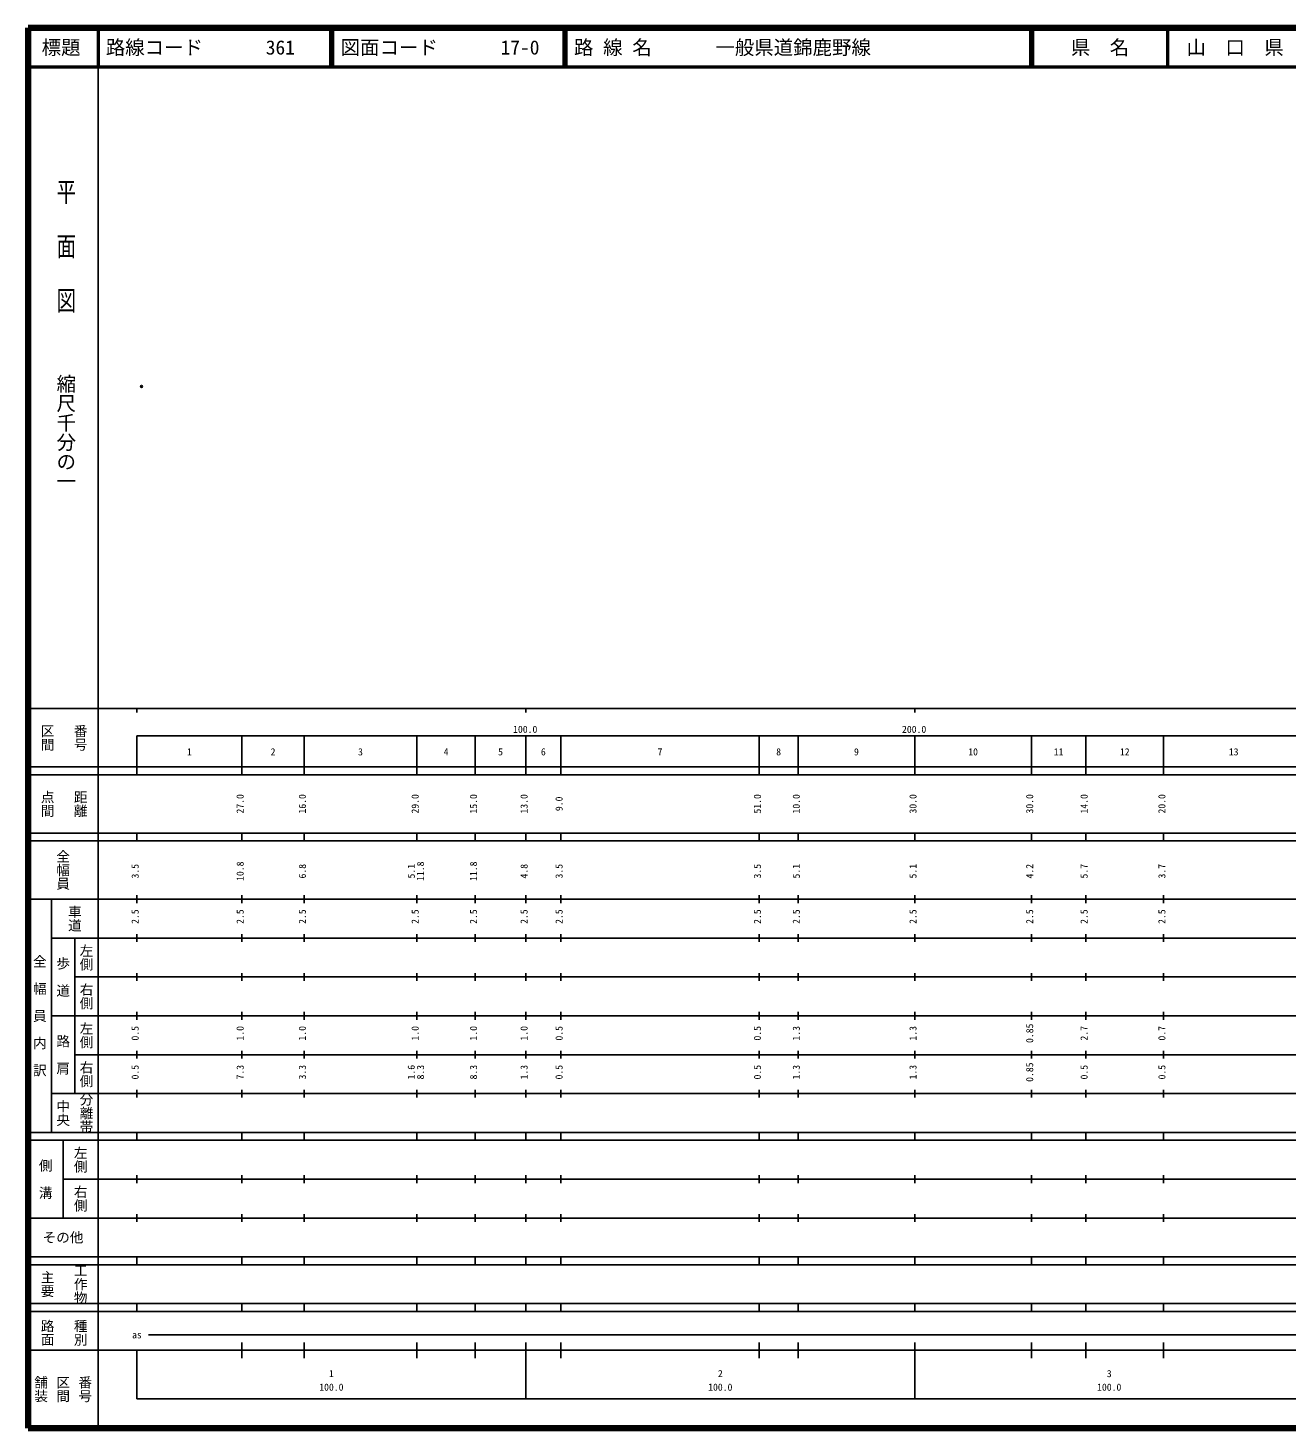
# Model space of a CAD drawing. Units: millimetres on the paper. Extents: x 40 to 680, y 20 to 380.
# Drawn here: x 40 to 363.7, y 20 to 380 of the extents above; entities that cross this region are included whole.
import ezdxf
from ezdxf.enums import TextEntityAlignment as Align

# ---------------------------------------------------------------- set-up
doc = ezdxf.new("R2010")
doc.units = ezdxf.units.MM
doc.header["$PDMODE"] = 32
doc.header["$PDSIZE"] = 0.5
doc.layers.add('M-OTRS', color=6, linetype='Continuous')
doc.layers.add('M-TTL-TXT', color=7, linetype='Continuous')
for name, color, linetype, lineweight in [('M-TTL', 2, 'Continuous', 140), ('M-TTL-BAND', 7, 'Continuous', 25), ('M-TTL-LINE', 7, 'Continuous', 50)]:
    doc.layers.add(name, color=color, linetype=linetype, lineweight=lineweight)
doc.styles.add('@ＭＳ ゴシック', font='')
doc.styles.add('ＭＳ ゴシック', font='')
doc.styles.get('@ＭＳ ゴシック').set_extended_font_data('@MS Gothic')
doc.styles.get('ＭＳ ゴシック').set_extended_font_data('MS Gothic')

msp = doc.modelspace()

# ---------------------------------------------------------------- linework, layer by layer
at = {"layer": 'M-OTRS'}
msp.add_point((69.214, 287.849), dxfattribs=at)
at = {"layer": 'M-TTL'}
for p, q in [((40, 380), (40, 20)), ((680, 380), (40, 380)), ((40, 20), (680, 20))]:
    msp.add_line(p, q, dxfattribs=at)
at = {"layer": 'M-TTL-BAND'}
for p, q in [((58, 370), (58, 20)), ((40, 205), (579, 205)), ((68, 205), (68, 204)), ((168, 205), (168, 204)), ((268, 205), (268, 204)), ((68, 198), (579, 198)), ((68, 198), (68, 188)), ((95, 188), (95, 198)), ((111, 188), (111, 198)), ((140, 188), (140, 198)), ((155, 188), (155, 198)), ((168, 188), (168, 198)), ((177, 188), (177, 198)), ((228, 188), (228, 198)), ((238, 188), (238, 198)), ((268, 188), (268, 198)), ((298, 188), (298, 198)), ((312, 188), (312, 198)), ((332, 188), (332, 198)), ((40, 190), (579, 190)), ((40, 188), (579, 188)), ((40, 173), (579, 173)), ((68, 171), (68, 173)), ((95, 171), (95, 173)), ((111, 171), (111, 173)), ((140, 171), (140, 173)), ((155, 171), (155, 173)), ((168, 171), (168, 173)), ((177, 171), (177, 173)), ((228, 171), (228, 173)), ((238, 171), (238, 173)), ((268, 171), (268, 173)), ((298, 171), (298, 173)), ((312, 171), (312, 173)), ((332, 171), (332, 173)), ((40, 171), (579, 171)), ((40, 156), (579, 156)), ((46, 96), (46, 156)), ((68, 155), (68, 157)), ((95, 155), (95, 157)), ((111, 155), (111, 157)), ((140, 155), (140, 157)), ((155, 155), (155, 157)), ((168, 155), (168, 157)), ((177, 155), (177, 157)), ((228, 155), (228, 157)), ((238, 155), (238, 157)), ((268, 155), (268, 157)), ((298, 155), (298, 157)), ((312, 155), (312, 157)), ((332, 155), (332, 157)), ((46, 146), (579, 146)), ((52, 146), (52, 106)), ((68, 145), (68, 147)), ((95, 145), (95, 147)), ((111, 145), (111, 147)), ((140, 145), (140, 147)), ((155, 145), (155, 147)), ((168, 145), (168, 147)), ((177, 145), (177, 147)), ((228, 145), (228, 147)), ((238, 145), (238, 147)), ((268, 145), (268, 147)), ((298, 145), (298, 147)), ((312, 145), (312, 147)), ((332, 145), (332, 147)), ((68, 135), (68, 137)), ((95, 135), (95, 137)), ((111, 135), (111, 137)), ((140, 135), (140, 137)), ((155, 135), (155, 137)), ((168, 135), (168, 137)), ((177, 135), (177, 137)), ((228, 135), (228, 137)), ((238, 135), (238, 137)), ((268, 135), (268, 137)), ((298, 135), (298, 137)), ((312, 135), (312, 137)), ((332, 135), (332, 137)), ((52, 136), (579, 136)), ((46, 126), (579, 126)), ((68, 125), (68, 127)), ((95, 125), (95, 127)), ((111, 125), (111, 127)), ((140, 125), (140, 127)), ((155, 125), (155, 127)), ((168, 125), (168, 127)), ((177, 125), (177, 127)), ((228, 125), (228, 127)), ((238, 125), (238, 127)), ((268, 125), (268, 127)), ((298, 125), (298, 127)), ((312, 125), (312, 127)), ((332, 125), (332, 127)), ((52, 116), (579, 116)), ((68, 115), (68, 117)), ((95, 115), (95, 117)), ((111, 115), (111, 117)), ((140, 115), (140, 117)), ((155, 115), (155, 117)), ((168, 115), (168, 117)), ((177, 115), (177, 117)), ((228, 115), (228, 117)), ((238, 115), (238, 117)), ((268, 115), (268, 117)), ((298, 115), (298, 117)), ((312, 115), (312, 117)), ((332, 115), (332, 117)), ((46, 106), (579, 106)), ((68, 105), (68, 107)), ((95, 105), (95, 107)), ((111, 105), (111, 107)), ((140, 105), (140, 107)), ((155, 105), (155, 107)), ((168, 105), (168, 107)), ((177, 105), (177, 107)), ((228, 105), (228, 107)), ((238, 105), (238, 107)), ((268, 105), (268, 107)), ((298, 105), (298, 107)), ((312, 105), (312, 107)), ((332, 105), (332, 107)), ((40, 96), (579, 96)), ((40, 94), (579, 94)), ((49, 94), (49, 74)), ((68, 94), (68, 96)), ((95, 94), (95, 96)), ((111, 94), (111, 96)), ((140, 94), (140, 96)), ((155, 94), (155, 96)), ((168, 94), (168, 96)), ((177, 94), (177, 96)), ((228, 94), (228, 96)), ((238, 94), (238, 96)), ((268, 94), (268, 96)), ((298, 94), (298, 96)), ((312, 94), (312, 96)), ((332, 94), (332, 96)), ((49, 84), (579, 84)), ((68, 83), (68, 85)), ((95, 83), (95, 85)), ((111, 83), (111, 85)), ((140, 83), (140, 85)), ((155, 83), (155, 85)), ((168, 83), (168, 85)), ((177, 83), (177, 85)), ((228, 83), (228, 85)), ((238, 83), (238, 85)), ((268, 83), (268, 85)), ((298, 83), (298, 85)), ((312, 83), (312, 85)), ((332, 83), (332, 85)), ((40, 74), (579, 74)), ((68, 73), (68, 75)), ((95, 73), (95, 75)), ((111, 73), (111, 75)), ((140, 73), (140, 75)), ((155, 73), (155, 75)), ((168, 73), (168, 75)), ((177, 73), (177, 75)), ((228, 73), (228, 75)), ((238, 73), (238, 75)), ((268, 73), (268, 75)), ((298, 73), (298, 75)), ((312, 73), (312, 75)), ((332, 73), (332, 75)), ((40, 64), (579, 64)), ((40, 62), (579, 62)), ((68, 62), (68, 64)), ((95, 62), (95, 64)), ((111, 62), (111, 64)), ((140, 62), (140, 64)), ((155, 62), (155, 64)), ((168, 62), (168, 64)), ((177, 62), (177, 64)), ((228, 62), (228, 64)), ((238, 62), (238, 64)), ((268, 62), (268, 64)), ((298, 62), (298, 64)), ((312, 62), (312, 64)), ((332, 62), (332, 64)), ((40, 52), (579, 52)), ((68, 50), (68, 52)), ((95, 50), (95, 52)), ((111, 50), (111, 52)), ((140, 50), (140, 52)), ((155, 50), (155, 52)), ((168, 50), (168, 52)), ((177, 50), (177, 52)), ((228, 50), (228, 52)), ((238, 50), (238, 52)), ((268, 50), (268, 52)), ((298, 50), (298, 52)), ((312, 50), (312, 52)), ((332, 50), (332, 52)), ((40, 50), (579, 50)), ((71, 44), (565, 44)), ((40, 40), (579, 40)), ((68, 40), (68, 27.5)), ((95, 38), (95, 42)), ((111, 38), (111, 42)), ((140, 38), (140, 42)), ((155, 38), (155, 42)), ((168, 27.5), (168, 42)), ((177, 38), (177, 42)), ((228, 38), (228, 42)), ((238, 38), (238, 42)), ((268, 27.5), (268, 42)), ((298, 38), (298, 42)), ((312, 38), (312, 42)), ((332, 38), (332, 42)), ((68, 27.5), (579, 27.5))]:
    msp.add_line(p, q, dxfattribs=at)
at = {"layer": 'M-TTL-LINE'}
for p, q in [((58, 380), (58, 370)), ((117.75, 380), (117.75, 370)), ((118.25, 380), (118.25, 370)), ((177.75, 380), (177.75, 370)), ((178.25, 380), (178.25, 370)), ((297.75, 380), (297.75, 370)), ((298.25, 380), (298.25, 370)), ((333, 380), (333, 370)), ((40, 370), (680, 370))]:
    msp.add_line(p, q, dxfattribs=at)

# ---------------------------------------------------------------- texts
at = {"layer": 'M-TTL-BAND', "style": '@ＭＳ ゴシック', "width": 1.4}
msp.add_text('平  面  図', height=3.666, rotation=270, dxfattribs=at).set_placement((49.777, 306.475), align=Align.MIDDLE_RIGHT)
at = {"layer": 'M-TTL-BAND', "style": '@ＭＳ ゴシック'}
msp.add_text('縮尺千分の一', height=3.666, rotation=270, dxfattribs=at).set_placement((49.777, 261.03), align=Align.MIDDLE_RIGHT)
for s, p in [('区間', (45, 197.5)), ('番号', (53.5, 197.5)), ('点間', (45, 180.5)), ('距離', (53.5, 180.5)), ('全幅員', (49, 163.5)), ('車道', (52, 151)), ('左側', (55, 141)), ('全\u3000幅\u3000員\u3000内\u3000訳', (43, 126)), ('歩\u3000道', (49, 136)), ('右側', (55, 131)), ('左側', (55, 121)), ('路\u3000肩', (49, 116)), ('右側', (55, 111)), ('分離帯', (55, 101)), ('中央', (49, 101)), ('左側', (53.5, 89)), ('側\u3000溝', (44.5, 84)), ('右側', (53.5, 79)), ('工作物', (53.5, 57)), ('主要', (45, 57)), ('路面', (45, 44.5)), ('種別', (53.5, 44.5)), ('舗装', (43.333, 30)), ('区間', (49, 30)), ('番号', (54.667, 30))]:
    msp.add_text(s, height=2.566, rotation=270, dxfattribs=at).set_placement(p, align=Align.MIDDLE_CENTER)
at = {"layer": 'M-TTL-BAND', "style": 'ＭＳ ゴシック'}
for s, p in [('100.0', (167.844, 198.195)), ('200.0', (267.844, 198.195)), ('1', (81.5, 192.405)), ('2', (103, 192.405)), ('3', (125.5, 192.405)), ('4', (147.5, 192.405)), ('5', (161.5, 192.405)), ('6', (172.5, 192.405)), ('7', (202.5, 192.405)), ('8', (233, 192.405)), ('9', (253, 192.405)), ('10', (283, 192.405)), ('11', (305, 192.405)), ('12', (322, 192.405)), ('13', (350, 192.405)), ('as', (68, 42.5)), ('1', (118, 32.523)), ('2', (218, 32.523)), ('3', (318, 32.523)), ('100.0', (118, 29.033)), ('100.0', (218, 29.033)), ('100.0', (318, 29.033))]:
    msp.add_text(s, height=1.833, dxfattribs=at).set_placement(p, align=Align.BOTTOM_CENTER)
for s, p in [('27.0', (96, 180.5)), ('16.0', (112, 180.5)), ('29.0', (141, 180.5)), ('15.0', (156, 180.5)), ('13.0', (169, 180.5)), ('9.0', (178, 180.5)), ('51.0', (229, 180.5)), ('10.0', (239, 180.5)), ('30.0', (269, 180.5)), ('30.0', (299, 180.5)), ('14.0', (313, 180.5)), ('20.0', (333, 180.5)), ('3.5', (69, 163.174)), ('10.8', (96, 163.174)), ('6.8', (112, 163.174)), ('5.1', (140, 163.174)), ('11.8', (142.37, 163.174)), ('11.8', (156, 163.174)), ('4.8', (169, 163.174)), ('3.5', (178, 163.174)), ('3.5', (229, 163.174)), ('5.1', (239, 163.174)), ('5.1', (269, 163.174)), ('4.2', (299, 163.174)), ('5.7', (313, 163.174)), ('3.7', (333, 163.174)), ('2.5', (69, 151.5)), ('2.5', (96, 151.5)), ('2.5', (112, 151.5)), ('2.5', (141, 151.5)), ('2.5', (156, 151.5)), ('2.5', (169, 151.5)), ('2.5', (178, 151.5)), ('2.5', (229, 151.5)), ('2.5', (239, 151.5)), ('2.5', (269, 151.5)), ('2.5', (299, 151.5)), ('2.5', (313, 151.5)), ('2.5', (333, 151.5)), ('0.5', (69, 121.5)), ('1.0', (96, 121.5)), ('1.0', (112, 121.5)), ('1.0', (141, 121.5)), ('1.0', (156, 121.5)), ('1.0', (169, 121.5)), ('0.5', (178, 121.5)), ('0.5', (229, 121.5)), ('1.3', (239, 121.5)), ('1.3', (269, 121.5)), ('0.85', (299, 121.5)), ('2.7', (313, 121.5)), ('0.7', (333, 121.5)), ('0.5', (69, 111.5)), ('7.3', (96, 111.5)), ('3.3', (112, 111.5)), ('1.6', (140, 111.5)), ('8.3', (142.37, 111.5)), ('8.3', (156, 111.5)), ('1.3', (169, 111.5)), ('0.5', (178, 111.5)), ('0.5', (229, 111.5)), ('1.3', (239, 111.5)), ('1.3', (269, 111.5)), ('0.85', (299, 111.5)), ('0.5', (313, 111.5)), ('0.5', (333, 111.5))]:
    msp.add_text(s, height=1.833, rotation=90, dxfattribs=at).set_placement(p, align=Align.BOTTOM_CENTER)
msp.add_text('その他', height=2.566, dxfattribs=at).set_placement((49, 69), align=Align.MIDDLE_CENTER)
at = {"layer": 'M-TTL-TXT', "style": 'ＭＳ ゴシック'}
for s, p in [('標題', (48.5, 375)), ('県\u3000名', (315.625, 375)), ('山\u3000口\u3000県', (350.375, 375))]:
    msp.add_text(s, height=3.666, dxfattribs=at).set_placement(p, align=Align.MIDDLE_CENTER)
for s, p in [('路線コード', (60, 375)), ('361', (101.142, 375)), ('図面コード', (120.38, 375)), ('17-0', (161.521, 375)), ('路 線 名', (180.38, 375)), ('一般県道錦鹿野線', (216.734, 375))]:
    msp.add_text(s, height=3.666, dxfattribs=at).set_placement(p, align=Align.MIDDLE_LEFT)

doc.saveas('drawing.dxf')
